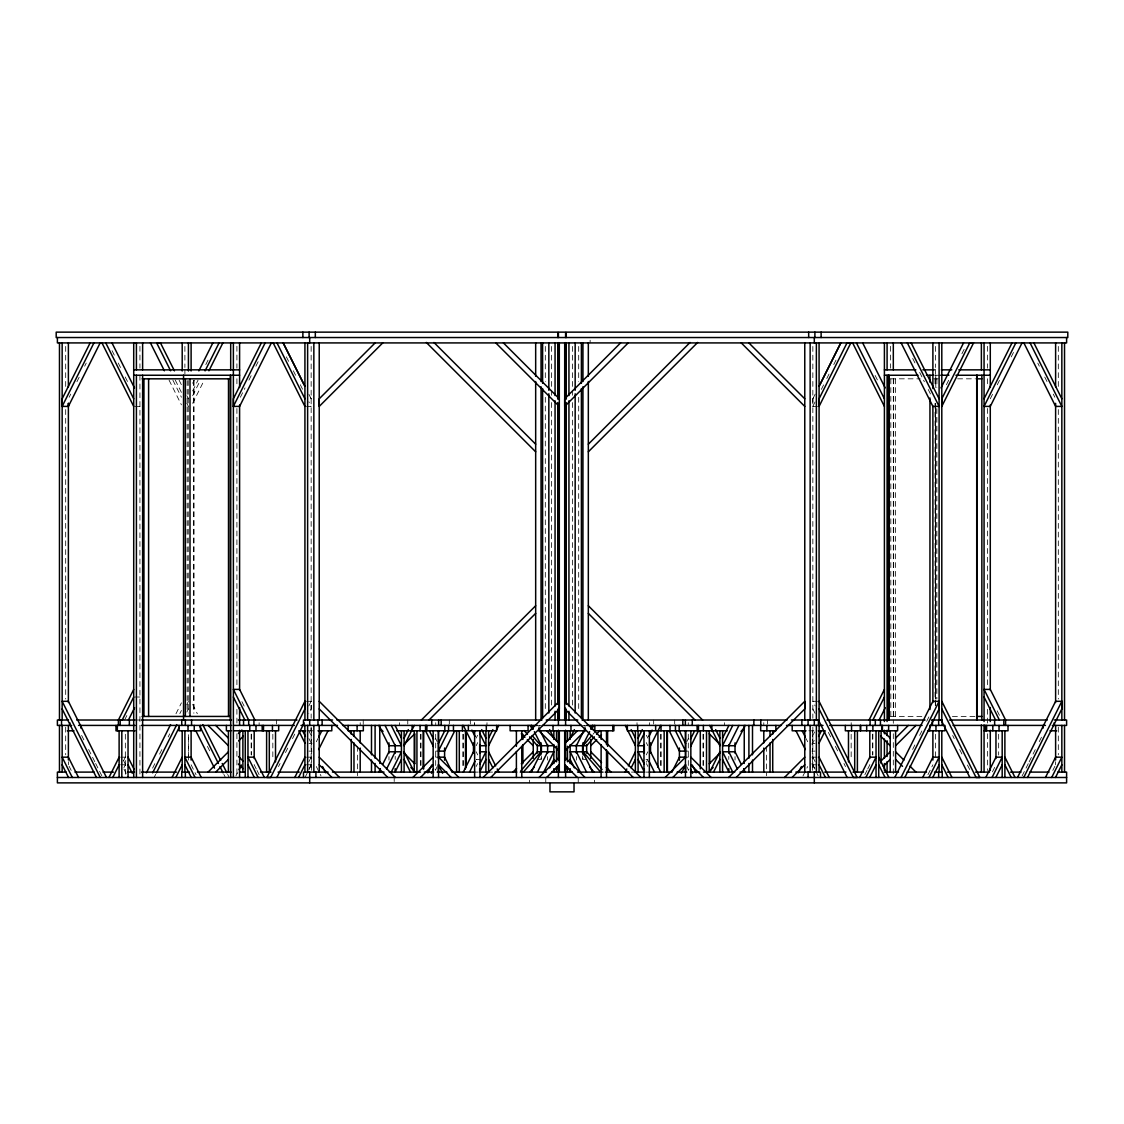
<?xml version="1.0" encoding="UTF-8"?>
<svg xmlns="http://www.w3.org/2000/svg" width="1124" height="1124" viewBox="0 0 1124 1124"><rect width="100%" height="100%" fill="white"/><g stroke="black" fill="none" stroke-linecap="round" stroke-linejoin="round"><path stroke-width="0.75" stroke-dasharray="5 3.75" d="M306.487 701.306L311.151 701.306L311.151 708.935L308.805 713.6M817.513 406.41L812.849 406.41L812.849 398.795L815.181 394.131L812.849 398.795M69.154 397.25L70.714 394.131M76.924 381.724L79.242 377.06M84.679 366.199L86.225 363.094M192.654 383.27L194.199 380.179M192.64 390.927L198.049 380.095M205.79 364.612L209.668 356.856M192.668 395.69L200.423 380.179M192.668 403.319L204.273 380.095M240.381 397.236L245.032 387.921M248.91 380.165L252.015 373.955M255.893 366.199L258.998 359.989M124.624 720.02L128.445 712.377M123.78 760.302L125.34 757.169M123.935 767.608L125.34 764.798M175.976 713.754L181.428 702.865M152.583 768.142L154.929 763.463M159.594 754.12L162.713 747.881M168.164 736.979L169.724 733.86M179.854 713.6L181.414 710.494M186.865 704.425L188.425 701.306M154.129 777.485L155.688 774.38M186.865 712.054L188.425 708.935M235.9 775.925L237.459 772.806M278.499 766.61L280.045 763.505M285.496 752.616L288.601 746.392M292.493 738.623L295.598 732.412M308.819 705.97L311.151 701.306M316.322 741.742L317.895 738.609M308.805 761.861L311.151 757.169M309.03 769.027L311.151 764.798M305.011 777.485L312.036 763.421M435.662 769.673L437.222 766.554M476.169 738.117L477.574 735.293M476.169 745.732L477.728 742.599M476.169 766.456L477.574 763.632M812.849 406.41L815.167 401.76M821.363 389.382L823.695 384.731M826.786 378.535L830.664 370.794M833.755 364.598L837.633 356.87M646.272 754.906L647.831 751.787M646.426 762.227L647.831 759.403L643.167 759.403M686.778 741.742L688.338 738.609M946.422 384.731L949.513 378.535M961.905 353.765L965.01 347.569M812.357 736.445L815.181 730.797M811.964 744.861L815.083 738.609M990.286 398.795L992.618 394.145M997.269 384.829L999.601 380.179M1011.235 356.898L1015.113 349.128M802.986 775.925L807.678 766.554M864.876 774.675L866.983 770.432M867.7 769.027L869.807 764.798L869.807 761.749M912.632 749.441L914.964 744.762M919.643 735.419L921.975 730.74M926.654 721.397L928.986 716.719M927.96 774.675L932.892 764.798M992.436 771.851L995.962 764.798M1022.109 775.939L1028.348 763.463M1029.12 761.903L1035.359 749.441M1039.25 741.657L1042.37 735.419M1052.795 770.432L1054.916 766.203M592.966 734.295L596.268 730.488M935.252 375.247L940.451 375.247M890.573 378.83L920.205 378.83M933.524 378.83L940.451 378.83M957.606 378.83L975.449 378.83M135.273 406.41L139.938 406.41M306.487 406.41L311.151 406.41L308.833 401.774M135.273 697.021L139.938 697.021M817.513 701.306L812.849 701.306L815.181 705.97M890.573 716.438L923.661 716.438M952.407 716.438L975.449 716.438M136.58 720.02L140.064 720.02M538.747 725.416L541.276 725.416M582.724 725.416L585.253 725.416M308.299 730.797L315.17 730.797M808.83 730.797L815.701 730.797M308.945 743.498L312.05 743.498M811.949 743.498L815.055 743.498M308.945 751.113L312.05 751.113M435.691 751.113L440.355 751.113M683.645 751.113L688.309 751.113M811.949 751.113L815.055 751.113M120.675 757.169L126.478 757.169M306.487 757.169L312.05 757.169M435.691 757.169L440.355 757.169M683.645 757.169L688.309 757.169M811.949 757.169L817.513 757.169M480.833 759.403L476.169 759.403L477.574 762.227M537.342 759.403L540.939 759.403L540.939 756.354M586.658 759.403L583.061 759.403L583.061 756.354M120.675 764.798L126.478 764.798M306.487 764.798L312.05 764.798M811.949 764.798L817.513 764.798M475.761 772.104L478.304 772.104M488.743 772.104L492.551 772.104M599.303 772.104L604.248 772.104M631.449 772.104L635.257 772.104M645.696 772.104L648.239 772.104M1037.775 363.108L1039.321 366.199M1044.758 377.074L1047.076 381.724M1053.286 394.145L1054.846 397.236M912.716 358.444L915.034 363.094M919.699 372.409L924.35 381.724M928.227 389.48L931.332 395.69M875.132 375.444L877.465 380.081M997.185 710.832L999.489 715.426M952.688 735.518L954.248 738.623M959.685 749.511L962.79 755.721M967.455 765.051L969.787 769.715M828.402 732.412L831.507 738.623M835.399 746.392L838.504 752.616M843.955 763.505L845.501 766.61M812.849 708.935L815.195 713.6M806.105 738.609L807.678 741.742M812.849 757.169L815.195 761.861M812.849 764.798L814.97 769.027M811.964 763.421L818.989 777.485M686.778 766.554L688.338 769.673M646.426 735.293L647.831 738.117M646.272 742.599L647.831 745.732M646.426 763.632L647.831 766.456M286.367 356.87L290.245 364.598M293.336 370.794L297.214 378.535M300.305 384.731L302.637 389.382M476.169 751.787L477.728 754.906M435.662 738.609L437.222 741.742M179.109 380.165L181.428 384.829M186.865 395.69L188.425 398.795M175.26 380.081L181.456 392.473M186.865 403.305L188.425 406.41M172.885 380.165L181.428 397.236M169.036 380.081L181.428 404.865M308.819 730.797L311.643 736.445M308.917 738.609L312.036 744.861M112.063 350.674L114.381 355.31M118.259 363.052L121.35 369.248M125.228 376.99L128.319 383.186M316.322 766.554L321.014 775.925M241.899 701.629L244.962 707.755M256.3 769.027L254.193 764.798L254.193 761.749M257.017 770.432L259.124 774.675M192.668 704.425L197.332 713.754M227.652 774.38L229.212 777.485M223.845 774.38L225.404 777.485M207.434 746.392L210.553 752.616M191.108 764.798L196.04 774.675M123.373 760.302L126.506 766.554M123.935 769.027L126.759 774.675M81.63 735.419L84.75 741.657M88.641 749.441L94.88 761.903M95.652 763.463L101.891 775.939M69.084 766.203L71.205 770.432M1058.316 346.431L1058.316 386.768M1058.316 409.572L1058.316 698.973M1058.316 727.144L1058.316 754.808M1055.619 761.749L1055.619 764.798M998.66 734.253L998.66 755.005M987.589 346.29L987.589 368.166M987.589 378.746L987.589 385.729M987.589 408.476L987.589 686.553M987.589 709.286L987.589 723.28M987.589 733.761L987.589 770.488M936.882 378.83L936.882 387.583M936.882 408.574L936.882 698.945M935.786 375.247L935.786 387.583M935.786 408.49L935.786 699.03M935.575 346.431L935.575 367.478M935.575 369.234L935.575 385.012M935.575 406.059L935.575 698.973M935.575 700.73L935.575 705.998M935.575 734.239L935.575 760.063M935.323 378.746L935.323 385.743M935.323 403.249L935.323 699.03M935.323 700.772L935.323 706.027M935.084 378.83L935.084 385.827M935.084 403.319L935.084 702.444M895.491 378.83L895.491 716.438M893.692 378.83L893.692 720.02M893.313 378.746L893.313 723.28M893.313 733.761L893.313 775.743M890.826 378.83L890.826 716.438M890.63 346.29L890.63 368.166M872.842 734.056L872.842 754.808M872.505 734.253L872.505 755.005M851.191 722.718L851.191 725.416M851.163 734.253L851.163 758.475M812.849 346.431L812.849 718.278M812.849 727.144L812.849 770.376M812.357 730.797L812.357 770.376M767.509 720.02L767.509 724.067M766.498 746.364L766.498 775.757M763.786 722.718L763.786 725.416M735.026 756.621L735.026 760.063M728.802 756.354L728.802 759.403M724.474 722.718L724.474 725.416M703.54 734.253L703.54 765.388M702.992 734.253L702.992 765.388M688.267 722.718L688.267 725.416M688.309 734.239L688.309 770.376M674.695 720.02L674.695 724.067M661.179 734.253L661.179 767.116M660.631 734.253L660.631 767.116M653.676 720.02L653.676 724.067M649.419 722.718L649.461 725.416M637.013 722.718L637.013 725.416M594.456 780.182L594.456 782.88M590.128 340.221L590.128 342.918M585.014 725.416L585.014 729.448M582.597 756.354L582.597 759.403M578.691 346.431L578.691 381.5M578.691 397.292L578.691 711.253M578.228 777.485L578.228 782.88M576.373 756.621L576.373 760.063M572.467 346.431L572.467 388.525M572.467 390.281L572.467 395.536M572.467 402.561L572.467 705.998M551.533 346.431L551.533 388.525M551.533 390.281L551.533 395.536M551.533 402.561L551.533 705.998M547.627 756.621L547.627 760.063M545.772 777.485L545.772 782.88M545.309 346.431L545.309 381.5M545.309 397.292L545.309 711.253M541.403 756.354L541.403 759.403M538.986 725.416L538.986 729.448M529.544 780.182L529.544 782.88M486.987 722.718L486.987 725.416M470.324 720.02L470.324 724.067M463.369 734.253L463.369 767.116M462.821 734.253L462.821 767.116M449.305 720.02L449.305 724.067M435.733 722.718L435.733 725.416M435.691 734.239L435.691 770.376M421.008 734.253L421.008 765.388M420.46 734.253L420.46 765.388M407.773 720.02L407.773 724.067M399.526 722.718L399.526 725.416M395.198 756.354L395.198 759.403M394.201 777.485L394.201 781.531M388.974 756.621L388.974 760.063M363.221 720.02L363.221 724.067M360.214 722.718L360.214 725.416M357.502 746.364L357.502 775.757M311.643 730.797L311.643 770.376M311.151 346.431L311.151 718.278M311.151 727.144L311.151 770.376M311.081 728.113L311.081 730.797M276.532 720.02L276.532 724.067M272.837 734.253L272.837 758.475M259.124 722.718L259.124 725.416M251.495 734.253L251.495 755.005M251.158 734.056L251.158 754.808M236.911 346.29L236.911 368.166M236.911 378.746L236.911 385.729M236.911 408.476L236.911 686.553M236.911 709.286L236.911 723.28M236.911 733.761L236.911 775.743M194.045 380.488L194.045 713.023M193.581 380.488L193.581 713.023M188.214 380.488L188.214 713.023M187.118 380.586L187.118 712.939M184.898 346.431L184.898 367.478M184.898 369.234L184.898 374.489M139.938 346.29L139.938 368.166M139.938 375.247L139.938 775.743M125.34 734.253L125.34 775.757M68.381 761.749L68.381 764.798M65.684 346.431L65.684 386.768M65.684 409.572L65.684 698.973M65.684 727.144L65.684 754.808M311.151 398.795L308.819 394.131L311.151 398.795M474.581 725.416L474.581 722.718L474.539 725.416M188.425 760.063L188.425 734.239L188.425 760.063"/><path stroke-width="1.5" d="M100.134 342.932L68.381 406.41L62.157 406.41L62.157 398.795L90.103 342.932M68.381 406.41L68.381 403.361L68.381 702.486M271.348 342.932L239.595 406.41L233.37 406.41L233.385 398.795L261.316 342.932M894.788 777.485L932.892 701.306L939.102 701.306L939.102 708.935L904.82 777.485M1017.515 777.485L1055.619 701.306L1061.843 701.306L1061.843 708.935L1027.547 777.485M62.157 406.41L93.91 342.932M198.864 370.864L212.829 342.932M205.074 370.864L219.054 342.932M208.923 370.794L222.861 342.932M233.37 406.41L265.123 342.932M133.714 689.405L118.399 720.02L118.399 725.416M122.207 720.02L133.714 697.021M128.431 720.02L134.571 707.755M108.958 777.485L119.116 757.169M112.779 777.485L119.116 764.798M146.429 772.82L170.539 724.629M152.653 772.82L176.763 724.629M156.475 772.82L179.067 727.635M172.028 777.485L182.186 757.169M175.85 777.485L182.186 764.798M239.019 769.673L241.365 764.994M276.855 777.485L304.14 722.957M294.769 777.485L304.927 757.169M318.668 737.049L321.801 730.797M298.577 777.485L304.927 764.798M318.64 749.553L328.011 730.797M378.816 772.104L380.376 768.971M382.722 764.292L388.974 751.787L401.423 751.787L391.264 772.104M386.6 768.971L395.198 751.787M404.106 738.117L408.349 729.645M404.106 745.732L414.278 725.416M401.423 759.403L395.072 772.104L395.198 768.661M438.388 743.498L444.739 730.797M427.879 772.806L431.785 764.994M431.461 773.256L433.569 769.027M454.756 730.797L444.598 751.113L438.388 751.113L448.546 730.797L448.546 725.416M463.313 772.104L473.471 751.787M469.537 772.104L475.002 761.159M488.617 738.117L492.846 729.645M488.617 745.732L498.775 725.416M479.667 764.292L485.919 751.787L479.695 751.787M488.828 772.104L479.695 772.104L485.919 759.403M531.245 772.104L541.403 751.787L553.851 751.787L543.693 772.104M537.469 772.104L547.627 751.787M549.608 767.875L553.851 759.403M570.163 738.117L574.392 729.645M576.373 745.732L584.972 728.535M589.622 731.668L582.597 745.732L570.163 745.732M591.196 728.535L592.755 725.416M638.081 738.117L642.31 729.645M644.333 733.227L638.081 745.732L644.305 745.732M625.225 772.104L626.799 768.971M628.358 765.851L635.383 751.787M819.059 386.375L840.794 342.932L819.832 384.829M631.154 767.875L635.383 759.403M648.998 736.346L652.117 730.108M650.529 745.732L660.687 725.416M672.363 771.233L679.402 757.169L685.612 757.169M690.431 739.269L694.66 730.797M690.656 746.434L698.468 730.797L698.468 725.416M681.383 773.256L685.612 764.798M722.577 738.117L728.928 725.416M732.736 725.416L722.577 745.732L735.026 745.732L745.184 725.416M709.722 772.104L719.894 751.787M713.543 772.104L719.894 759.403M728.802 745.732L738.96 725.416M941.013 387.921L963.521 342.932M984.062 398.795L1012.007 342.932M798.321 772.806L801.454 766.554M818.581 736.445L821.405 730.797M1015.815 342.932L984.062 406.41L990.286 406.41L1022.025 342.932M818.96 743.301L825.213 730.797L818.3 730.797M869.091 720.02L884.405 689.405M872.898 720.02L884.405 697.021M879.123 720.02L885.262 707.755M859.649 777.485L869.807 757.169L876.032 757.169L865.873 777.485M869.681 777.485L876.032 764.798M901.012 777.485L939.102 701.306M922.734 777.485L932.892 757.169L939.116 757.169L928.958 777.485M932.765 777.485L939.116 764.798M985.804 777.485L995.962 757.169L1002.186 757.169L992.028 777.485M995.836 777.485L1002.186 764.798M1023.739 777.485L1061.843 701.306M1045.461 777.485L1055.619 757.169L1061.843 757.169L1051.685 777.485M1055.492 777.485L1061.843 764.798M520.848 770.839L537.342 751.787L540.939 751.787L523.334 772.104M529.938 772.104L534.336 767.018M590.76 729.223L594.062 725.416M591.856 735.574L583.061 745.732L586.658 745.732L594.357 736.838M596.549 734.295L599.851 730.488M375.107 342.932L319.23 398.795L319.23 406.41L382.722 342.932M620.574 342.932L564.698 398.795L564.698 406.41L628.19 342.932M238.4 733.494L241.871 730.024M238.569 740.955L243.346 736.164M208.081 772.104L228.397 751.787M215.696 772.104L228.397 759.403M588.33 444.191L690.038 342.497M588.33 451.806L697.695 342.441M421.388 720.02L535.67 605.752M403.98 744.538L414.728 733.775M429.003 720.02L535.67 613.367M412.831 777.485L433.162 757.169M420.46 777.485L433.162 764.798M483.109 777.485L559.302 701.306L559.302 708.935L490.724 777.485M512.937 772.104L516.52 768.521M521.297 763.744L533.254 751.787M564.698 743.498L577.385 730.797M564.698 751.113L585.014 730.797L585.014 728.113M538.986 777.485L559.302 757.169M546.615 777.485L559.302 764.798M590.746 745.732L596.732 739.761M599.12 737.358L601.509 734.97M665.141 777.485L685.457 757.169M672.756 777.485L685.457 764.798M740.955 731.387L744.538 727.804M709.272 763.744L720.02 752.982M708.527 772.104L713.136 767.481M728.577 777.485L804.77 701.306L804.77 708.935L736.192 777.485M784.454 777.485L804.77 757.169M792.069 777.485L804.77 764.798M895.603 738.117L908.304 725.416M895.603 745.732L915.919 725.416M880.654 761.341L890.222 751.787M883.295 766.329L890.222 759.403M133.714 369.852L239.595 369.852M884.405 369.852L915.877 369.852M922.874 369.852L934.339 369.852M941.336 369.852L951.817 369.852M958.814 369.852L990.286 369.852M133.714 375.247L239.595 375.247M884.405 375.247L917.999 375.247M926.373 375.247L933.889 375.247M940.816 375.247L948.937 375.247M955.934 375.247L990.286 375.247M142.144 378.83L230.308 378.83M977.192 378.83L981.856 378.83M142.144 716.438L230.308 716.438M977.192 716.438L981.856 716.438M68.55 720.02L57.394 720.02L57.394 725.416L71.669 725.416M76.671 720.02L135.063 720.02M141.427 720.02L231.516 720.02M238.105 720.02L297.045 720.02M332.606 720.02L303.48 720.02L303.48 725.416M336.947 720.02L542.007 720.02M546.166 720.02L577.834 720.02M581.993 720.02L787.053 720.02M791.394 720.02L819.073 720.02L819.073 342.918M826.955 720.02L925.038 720.02M931.67 720.02L942.249 720.02L942.249 725.416M949.513 720.02L1047.329 720.02M1054.34 720.02L1066.606 720.02L1066.606 725.416L1052.331 725.416M78.554 725.416L135.02 725.416M141.427 725.416L231.347 725.416M233.37 725.416L294.362 725.416M300.979 725.416L337.495 725.416M342.567 725.416L537.413 725.416M542.4 725.416L581.6 725.416M586.587 725.416L781.433 725.416M786.505 725.416L823.021 725.416M829.638 725.416L922.101 725.416M929.745 725.416L944.947 725.416L944.947 730.797L928.017 730.797M953.026 725.416L1045.446 725.416M67.342 730.797L73.987 730.797M135.02 730.797L115.983 730.797L115.983 725.416M231.094 730.797L226.388 730.797L226.388 725.416M233.37 730.797L278.668 730.797L278.668 725.416M305.7 730.797L298.787 730.797L305.04 743.301M317.994 730.797L331.805 730.797L331.805 725.416M396.758 730.797L467.163 730.797M538.986 728.113L538.986 730.797L585.014 730.797M656.346 730.797L727.242 730.797M806.006 730.797L792.195 730.797L792.195 725.416M984.062 730.797L1008.017 730.797L1008.017 725.416M1050.013 730.797L1056.658 730.797M479.695 745.732L485.919 745.732L479.667 733.227M553.851 745.732L541.403 745.732L534.378 731.668M644.305 751.787L638.081 751.787L644.333 764.292M438.388 757.169L444.598 757.169L451.637 771.233M555.987 768.507L558.881 768.507M565.119 768.507L568.013 768.507M66.161 772.104L57.394 772.104L57.394 782.88L1066.606 782.88L1066.606 772.104L1057.839 772.104M74.929 772.104L94.205 772.104M102.972 772.104L113.482 772.104M127.504 772.104L134.515 772.104M141.526 772.104L176.594 772.104M189.563 772.104L181.751 772.104L181.751 777.485M197.487 772.104L231.094 772.104M239.454 772.104L245.299 772.104M260.543 772.104L271.039 772.104M278.035 772.104L299.293 772.104M328.138 772.104L303.48 772.104L303.48 777.485M332.409 772.104L384.043 772.104M389.269 772.104L420.502 772.104M424.212 772.104L433.709 772.104M437.166 772.104L446.916 772.104M451.792 772.104L474.862 772.104M494.953 772.104L516.773 772.104M520.272 772.104L546.475 772.104M551.715 772.104L572.285 772.104M577.525 772.104L602.197 772.104M605.597 772.104L629.047 772.104M635.172 772.104L644.305 772.104L644.305 768.661M649.138 772.104L672.208 772.104M677.084 772.104L686.834 772.104M690.291 772.104L699.788 772.104M703.498 772.104L734.731 772.104M739.957 772.104L791.591 772.104M795.862 772.104L820.52 772.104L820.52 777.485M824.707 772.104L845.965 772.104M852.961 772.104L863.457 772.104M884.307 772.104L898.526 772.104M907.096 772.104L926.513 772.104M934.437 772.104L942.249 772.104L942.249 777.485M947.406 772.104L968.438 772.104M975.463 772.104L989.485 772.104M1010.518 772.104L1021.028 772.104M1029.795 772.104L1049.071 772.104M57.394 777.485L1066.606 777.485M748.893 342.932L804.77 398.795M741.278 342.932L804.77 406.41M503.44 342.932L559.302 398.795M495.81 342.932L559.302 406.41M882.129 730.024L890.222 738.117M880.654 736.164L890.222 745.732M895.603 751.787L903.963 760.147M909.948 766.132L915.919 772.104M895.603 759.403L902.53 766.329M433.962 342.497L535.67 444.191M426.305 342.441L535.67 451.806M588.33 605.752L702.612 720.02M709.272 733.775L720.02 744.538M588.33 613.367L694.997 720.02M690.838 757.169L711.169 777.485M690.838 764.798L703.54 777.485M564.698 701.306L640.891 777.485M564.698 708.935L633.276 777.485M590.746 751.787L601.509 762.536M606.286 767.327L611.063 772.104M546.615 730.797L559.302 743.498M538.986 730.797L559.302 751.113M564.698 757.169L585.014 777.485M564.698 764.798L577.385 777.485M521.297 733.775L524.88 737.358M527.268 739.761L533.254 745.732M438.543 757.169L458.859 777.485M438.543 764.798L451.244 777.485M379.462 727.804L383.045 731.387M403.98 752.982L414.728 763.744M410.864 767.481L415.473 772.104M319.23 701.306L395.423 777.485M319.23 708.935L387.808 777.485M319.23 757.169L339.546 777.485M319.23 764.798L331.931 777.485M215.696 725.416L228.397 738.117M208.081 725.416L228.397 745.732M238.569 756.564L243.346 761.341M238.4 764.025L243.023 768.633M602.057 769.561L586.658 751.787L583.061 751.787L600.666 772.104M589.664 767.018L594.062 772.104M529.938 725.416L533.24 729.223M532.144 735.574L540.939 745.732L537.342 745.732L529.643 736.838M524.149 730.488L527.451 734.295M1033.897 342.932L1061.843 398.795M1030.09 342.932L1061.843 406.41L1055.619 406.41L1023.88 342.932M911.171 342.932L939.102 398.795M907.363 342.932L939.102 406.41L932.892 406.41L901.139 342.932M862.684 342.932L885.192 387.921M856.46 342.932L884.405 398.795M852.652 342.932L884.405 406.41M999.376 720.02L984.062 689.405L990.286 689.405L1005.601 720.02L1005.601 725.416M984.062 697.021L995.569 720.02M1004.884 757.169L1015.042 777.485M1004.884 764.798L1011.221 777.485M941.8 701.306L979.903 777.485L976.096 777.485L941.8 708.935M941.041 719.838L969.871 777.485M941.814 757.169L951.972 777.485M941.814 764.798L948.15 777.485M878.729 757.169L888.887 777.485M878.729 764.798L885.08 777.485M819.073 701.306L857.162 777.485L853.355 777.485L819.073 708.935M818.3 719.838L847.145 777.485M819.073 757.169L829.231 777.485M802.199 730.797L805.332 737.049M819.073 764.798L825.423 777.485M795.989 730.797L805.36 749.553M741.278 764.292L735.026 751.787L722.577 751.787L732.736 772.104M743.624 768.971L745.184 772.104M728.802 751.787L737.4 768.971M715.651 729.645L719.894 738.117M709.722 725.416L719.894 745.732M722.577 759.403L728.928 772.104L728.802 768.661M679.261 730.797L685.612 743.498M692.215 764.994L696.121 772.806M690.431 769.027L692.539 773.256M669.244 730.797L679.402 751.113L685.612 751.113L675.454 730.797L675.454 725.416M650.529 751.787L660.687 772.104M648.998 761.159L654.463 772.104M631.154 729.645L635.383 738.117M625.225 725.416L635.383 745.732M638.081 759.403L644.431 772.104M592.755 772.104L582.597 751.787L570.163 751.787L580.321 772.104M576.373 751.787L586.531 772.104M570.163 759.403L574.392 767.875M549.608 729.645L553.851 738.117M539.028 728.535L547.627 745.732M531.245 725.416L532.818 728.535M481.69 729.645L485.919 738.117M488.617 751.787L495.642 765.851M497.201 768.971L498.775 772.104M304.168 384.829L283.206 342.932L304.941 386.375M488.617 759.403L492.846 767.875M471.883 730.108L475.002 736.346M276.996 342.932L304.927 398.795M273.188 342.932L304.927 406.41M463.313 725.416L473.471 745.732M429.34 730.797L433.569 739.269M433.344 746.434L425.532 730.797L425.532 725.416M438.388 764.798L442.617 773.256M395.072 725.416L401.423 738.117M391.264 725.416L401.423 745.732L388.974 745.732L378.816 725.416M404.106 751.787L414.278 772.104M404.106 759.403L410.457 772.104M385.04 725.416L395.198 745.732M174.445 370.864L160.479 342.932L156.672 342.932L170.609 370.794M150.447 342.932L164.385 370.794M111.993 342.932L134.501 387.935M322.546 766.554L325.679 772.806M302.595 730.797L305.419 736.445M105.782 342.932L133.714 398.795M101.975 342.932L133.714 406.41M254.909 720.02L239.595 689.405L233.37 689.405L248.685 720.02L248.685 725.416M233.37 697.021L244.877 720.02M264.351 777.485L254.193 757.169L247.968 757.169L258.127 777.485M247.968 764.798L254.319 777.485M202.77 724.629L220.655 760.386M222.215 763.491L226.879 772.82M199.679 726.076L218.393 763.463M219.953 766.582L223.058 772.82M195.801 730.74L214.501 768.142M201.266 777.485L191.108 757.169L184.884 757.169L195.042 777.485M184.884 764.798L191.235 777.485M128.038 757.169L134.29 769.673M128.038 764.798L132.267 773.256M106.485 777.485L68.381 701.306L62.157 701.306L100.261 777.485M62.157 708.935L96.453 777.485M78.54 777.485L68.381 757.169L62.157 757.169L72.315 777.485M62.157 764.798L68.508 777.485M1066.606 337.537L1066.606 342.918L57.394 342.918L57.394 337.537M1064.526 342.918L1064.526 720.02M1064.526 725.416L1064.526 772.104M1061.843 342.918L1061.843 720.02M1061.843 725.416L1061.843 772.104M1055.619 342.918L1055.619 386.768M1055.619 403.361L1055.619 702.486M1055.619 725.416L1055.619 759.993M1054.171 722.718L1054.171 725.416M1043.114 725.416L1043.114 728.113M1004.884 730.797L1004.884 777.485M1003.816 720.02L1003.816 725.416M1002.186 730.797L1002.186 777.485M999.039 725.416L999.039 730.797M995.962 730.797L995.962 758.475M994.642 720.02L994.642 725.416M992.815 725.416L992.815 730.797M990.286 342.918L990.286 387.485M990.286 404.977L990.286 690.052M990.286 707.53L990.286 721.524M990.286 730.263L990.286 770.488M986.605 725.416L986.605 730.797M985.256 725.416L985.256 730.797M984.062 342.918L984.062 721.524M984.062 725.022L984.062 772.244M981.856 375.247L981.856 720.02M981.378 342.918L981.378 369.852M981.378 725.022L981.378 772.244M977.192 375.247L977.192 720.02M976.714 375.247L976.714 720.02M941.8 342.918L941.8 720.02M941.8 730.797L941.8 772.104M939.102 342.918L939.102 720.02M939.116 730.797L939.116 772.104M938.652 720.02L938.652 725.416M938.652 772.104L938.652 777.485M935.969 725.416L935.969 730.797M932.892 342.918L932.892 388.525M932.892 406.059L932.892 702.486M932.878 730.797L932.892 760.063M932.442 720.02L932.442 725.416M929.955 375.247L929.955 382.244M929.955 397.994L929.955 709.525M929.745 726.764L929.745 730.797M897.612 725.416L897.612 730.797L882.41 730.797L882.41 725.416M895.603 730.797L895.603 772.104M893.313 342.918L893.313 369.852M890.222 730.797L890.222 772.104M889.028 375.247L889.028 720.02M888.634 725.416L888.634 730.797M888.55 375.247L888.55 720.02M887.089 342.918L887.089 369.852M887.089 375.247L887.089 721.524M887.089 730.263L887.089 735.518M887.089 740.758L887.089 756.508M887.089 761.749L887.089 772.244M884.405 342.918L884.405 721.524M884.405 730.263L884.405 733.761M884.405 739.016L884.405 758.25M884.405 763.505L884.405 770.488M881.862 725.416L881.862 730.797L845.332 730.797L845.332 725.416M881.104 730.6L881.104 763.463M880.443 720.02L880.443 725.416M878.729 730.797L878.729 777.485M876.032 730.797L876.032 777.485M875.315 720.02L875.315 725.416M872.884 725.416L872.884 730.797M870.088 720.02L870.088 725.416M869.807 730.797L869.807 758.475M866.674 725.416L866.674 730.797M860.534 725.416L860.534 730.797M860.45 725.416L860.45 730.797M857.387 730.797L857.387 772.3M854.704 730.797L854.704 772.3M851.556 725.416L851.556 730.797M848.48 730.797L848.48 761.931M821.124 332.142L821.124 337.537M819.129 725.416L819.073 772.104M818.455 720.02L818.455 725.416M816.375 342.918L816.375 720.02M816.375 725.416L816.375 772.104M814.9 332.142L814.9 337.537M814.31 337.537L814.31 342.918M814.31 720.02L814.31 725.416M814.31 772.104L814.31 782.88M810.151 342.918L810.151 720.02M810.151 725.416L810.151 772.104M808.676 332.142L808.676 337.537M808.086 720.02L808.086 725.416M808.086 772.104L808.086 777.485M804.77 342.918L804.77 720.02M804.77 725.416L804.77 772.104M801.862 720.02L801.862 725.416M775.869 725.416L775.869 730.797L760.667 730.797L760.667 725.416M772.722 730.797L772.722 734.253M772.722 739.451L772.722 772.3M770.024 730.797L770.024 735.995M770.024 742.908L770.024 772.3M766.891 725.416L766.891 730.797M763.8 730.797L763.8 742.908M763.8 748.092L763.8 772.3M760.779 720.02L760.779 725.416M753.867 720.02L753.867 725.416M752.504 725.416L752.504 754.808M752.504 759.993L752.504 772.104M748.907 725.416L748.907 758.264M748.907 763.463L748.907 772.104M744.243 725.416L744.243 763.463M744.243 768.647L744.243 772.104M735.026 742.852L735.026 753.178M728.802 744.566L728.802 753.178M722.577 730.797L722.577 772.104M719.894 730.797L719.894 772.104M711.843 725.416L711.843 730.797M709.764 734.253L709.764 763.66M709.216 730.797L709.216 772.3M706.518 730.797L706.518 772.3M703.385 725.416L703.385 730.797M700.294 730.797L700.294 768.844M697.133 725.416L697.133 730.797M692.286 720.02L692.286 725.416M690.838 730.797L690.838 777.485M685.612 730.797L685.612 758.335M685.612 765.219L685.612 772.104M685.359 720.02L685.359 725.416M685.457 730.797L685.457 777.485M682.816 720.02L682.816 725.416M679.402 748.008L679.402 760.217M679.177 725.416L679.177 730.797M670.002 725.416L670.002 730.797M667.403 730.797L667.403 772.3M666.855 730.797L666.855 772.3M664.158 730.797L664.158 772.3M661.01 725.416L661.01 730.797M657.933 730.797L657.933 767.116M655.643 725.416L655.643 730.797L627.347 730.797L627.347 725.416M650.529 742.852L650.529 753.178M649.363 730.797L649.363 777.485M644.305 744.566L644.305 753.178M643.982 730.797L643.982 777.485M638.081 730.797L638.081 772.104M637.687 725.416L637.687 730.797M635.383 730.797L635.383 772.104M613.887 725.416L613.887 730.797L594.835 730.797L594.835 725.416M612.791 725.416L612.791 730.797M607.606 730.797L607.606 746.364M607.606 751.549L607.606 770.572M606.51 730.797L606.51 744.636M606.51 749.82L606.51 777.485M601.115 730.797L601.115 739.451M601.115 744.636L601.115 777.485M592.474 725.416L592.474 729.448M590.746 739.409L590.746 758.335M588.33 342.918L588.33 376.245M588.33 381.5L588.33 720.02M586.658 744.566L586.658 753.178M583.061 742.683L583.061 754.892M582.949 342.918L582.949 381.5M582.949 386.768L582.949 720.02M582.597 744.566L582.597 753.178M581.389 342.918L581.389 383.256M581.389 388.525L581.389 718.278M576.373 744.566L576.373 753.178M575.165 342.918L575.165 390.281M575.165 393.779L575.165 713.009M574.027 783.512L574.027 791.858L549.973 791.858L549.973 783.512M570.978 725.416L570.978 730.797M570.163 730.797L570.163 739.409M570.163 744.566L570.163 763.505M570.163 768.661L570.163 772.104M568.941 342.918L568.941 395.536M568.941 400.804L568.941 705.998M568.941 711.253L568.941 720.02M567.465 730.797L567.465 741.123M567.465 746.294L567.465 761.777M567.465 766.933L567.465 772.104M566.257 337.537L566.257 332.142L1067.8 332.142L1067.8 337.537L56.2 337.537L56.2 332.142L557.743 332.142L557.743 337.537M566.257 342.918L566.257 399.048M566.257 402.561L566.257 704.242M566.257 709.497L566.257 720.02M565.597 337.537L565.597 332.142L558.403 332.142L558.403 337.537M565.597 342.609L565.597 398.936M565.597 404.204L565.597 703.09M565.597 708.176L565.597 725.416M565.597 730.179L565.597 760.063M565.597 765.191L565.597 777.485M564.698 342.918L564.698 720.02M564.698 730.797L564.698 772.104M559.302 342.918L559.302 720.02M559.316 730.797L559.316 772.104M558.403 342.609L558.403 398.936M558.403 404.204L558.403 703.09M558.403 708.176L558.403 725.416M558.403 730.179L558.403 760.063M558.403 765.191L558.403 777.485M557.743 342.918L557.743 399.048M557.743 402.561L557.743 704.242M557.743 709.497L557.743 720.02M556.535 730.797L556.535 741.123M556.535 746.294L556.535 761.777M556.535 766.933L556.535 772.104M555.059 342.918L555.059 395.536M555.059 400.804L555.059 705.998M555.059 711.253L555.059 720.02M553.851 730.797L553.851 739.409M553.851 744.566L553.851 763.505M553.851 768.661L553.851 772.104M553.022 725.416L553.022 730.797M548.835 342.918L548.835 390.281M548.835 393.779L548.835 713.009M547.627 744.566L547.627 753.178M542.611 342.918L542.611 383.256M542.611 388.525L542.611 718.278M541.403 744.566L541.403 753.178M541.051 342.918L541.051 381.5M541.051 386.768L541.051 720.02M540.939 742.683L540.939 754.892M537.342 744.566L537.342 753.178M535.67 342.918L535.67 376.245M535.67 381.5L535.67 720.02M533.254 739.409L533.254 758.335M531.526 725.416L531.526 729.448M528.069 725.416L528.069 730.797L510.113 730.797L510.113 725.416M522.885 734.253L522.885 739.451M522.885 744.636L522.885 763.66M521.775 730.797L521.775 739.451M521.775 746.364L521.775 777.485M516.394 730.797L516.394 746.364M516.394 751.549L516.394 777.485M496.653 725.416L496.653 730.797L468.357 730.797L468.357 725.416M488.617 730.797L488.617 772.104M486.313 725.416L486.313 730.797M485.919 730.797L485.919 772.104M480.018 730.797L480.018 777.485M479.695 744.566L479.695 753.178M479.695 768.661L479.695 772.104M474.637 730.797L474.637 777.485M473.471 742.852L473.471 753.178M466.067 730.797L466.067 767.116M465.505 730.797L465.505 768.844M462.428 725.416L462.428 730.797M459.294 730.797L459.294 772.3M456.597 730.797L456.597 772.3M453.45 725.416L453.45 730.797M444.823 725.416L444.823 730.797M444.598 748.008L444.598 760.217M441.184 720.02L441.184 725.416M438.641 720.02L438.641 725.416M438.543 730.797L438.543 777.485M438.388 730.797L438.388 758.335M438.388 765.219L438.388 772.104M433.162 730.797L433.162 777.485M431.714 720.02L431.714 725.416M426.867 725.416L426.867 730.797M426.291 725.416L426.291 730.797M423.706 730.797L423.706 768.844M423.144 730.797L423.144 768.844M420.067 725.416L420.067 730.797M416.934 730.797L416.934 772.3M414.784 734.253L414.784 763.66M414.236 730.797L414.236 772.3M412.157 725.416L412.157 730.797M404.106 730.797L404.106 772.104M401.423 730.797L401.423 772.104M395.198 744.566L395.198 753.178M388.974 742.852L388.974 753.178M379.757 725.416L379.757 763.463M379.757 768.647L379.757 772.104M375.093 725.416L375.093 758.264M375.093 763.463L375.093 772.104M371.496 725.416L371.496 754.808M371.496 759.993L371.496 772.104M363.333 725.416L363.333 730.797L348.131 730.797L348.131 725.416M360.2 730.797L360.2 742.908M360.2 748.092L360.2 772.3M357.109 725.416L357.109 730.797M353.976 730.797L353.976 735.995M353.976 742.908L353.976 772.3M351.278 730.797L351.278 734.253M351.278 739.451L351.278 772.3M322.138 720.02L322.138 725.416M319.23 342.918L319.23 720.02M319.23 725.416L319.23 772.104M317.994 720.02L317.994 725.416M315.914 772.104L315.914 777.485M315.324 332.142L315.324 337.537M313.849 342.918L313.849 720.02M313.849 725.416L313.849 772.104M309.69 337.537L309.69 342.918M309.69 720.02L309.69 725.416M309.69 772.104L309.69 782.88M309.1 332.142L309.1 337.537M307.625 342.918L307.625 720.02M307.625 725.416L307.625 772.104M304.927 342.918L304.927 720.02M304.871 725.416L304.927 772.104M302.876 332.142L302.876 337.537M275.52 730.797L275.52 761.931M272.444 725.416L272.444 730.797M269.296 730.797L269.296 772.3M266.613 730.797L266.613 772.3M263.55 725.416L263.466 730.797M262.201 725.416L262.201 730.797M255.991 725.416L255.991 730.797M254.193 730.797L254.193 758.475M253.912 720.02L253.912 725.416M249.767 725.416L249.767 730.797M247.968 730.797L247.968 777.485M245.271 730.797L245.271 777.485M243.557 720.02L243.557 725.416M242.896 730.6L242.896 772.104M239.595 342.918L239.595 387.485M239.595 404.977L239.595 690.052M239.595 707.53L239.595 725.022M239.595 730.263L239.595 777.485M233.37 342.918L233.37 777.485M230.687 342.918L230.687 369.852M230.687 375.247L230.687 777.485M230.308 375.247L230.308 720.02M228.509 378.83L228.509 716.438M228.397 730.797L228.397 772.104M200.479 725.416L200.479 730.797L179.053 730.797L179.053 725.416M194.255 725.416L194.255 730.797M191.558 720.02L191.558 725.416M191.108 342.918L191.108 370.976M191.108 730.797L191.122 760.063M190.012 378.83L190.012 716.438M188.425 342.918L188.425 370.976M188.031 725.416L188.031 730.797M185.348 378.83L185.348 716.438M185.348 720.02L185.348 725.416M185.348 772.104L185.348 777.485M184.898 730.797L184.898 772.104M183.549 375.247L183.549 720.02M182.2 342.918L182.2 370.976M182.2 730.797L182.2 772.104M181.751 720.02L181.751 725.416M148.607 378.83L148.607 716.438M143.942 378.83L143.942 716.438M142.622 342.918L142.622 369.852M142.622 375.247L142.622 777.485M136.411 342.918L136.411 369.852M136.411 375.247L136.411 777.485M133.714 342.918L133.714 777.485M129.358 720.02L129.358 725.416M128.038 730.797L128.038 777.485M121.814 730.797L121.814 777.485M120.184 720.02L120.184 725.416M119.116 730.797L119.116 777.485M117.332 725.416L117.332 730.797M80.886 725.416L80.886 728.113M69.829 722.718L69.829 725.416M68.381 342.918L68.381 386.768M68.381 725.416L68.381 759.993M62.157 342.918L62.157 720.02M62.157 725.416L62.157 772.104M61.539 720.02L61.539 725.416M59.474 342.918L59.474 720.02M59.474 725.416L59.474 772.104M304.927 701.306L304.927 708.935L270.645 777.485L266.838 777.485L304.927 701.306M819.073 398.795L819.073 406.41L850.826 342.932L847.004 342.932L819.073 398.795M941.8 398.795L941.8 406.41L973.553 342.932L969.745 342.932L941.8 398.795"/></g></svg>
